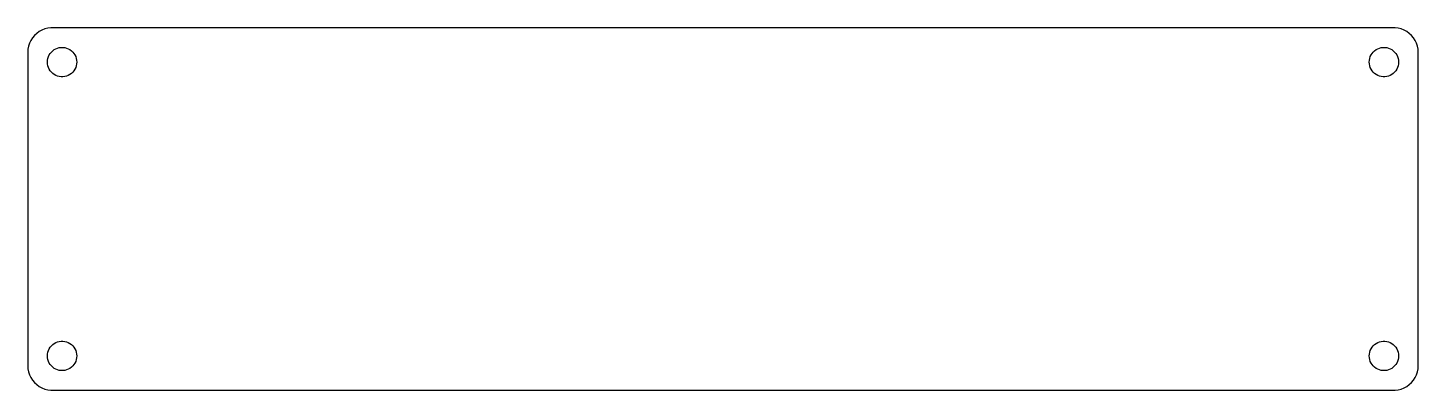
# Model space of a CAD drawing. Header units: metres. Extents: x -142 to 142, y -37 to 37.
import ezdxf

# ---------------------------------------------------------------- set-up
doc = ezdxf.new("R2010")
doc.units = ezdxf.units.M

msp = doc.modelspace()

# ---------------------------------------------------------------- linework, layer by layer
for p, q in [((-137.314, 36.9901), (-137.937, 36.9114)), ((137.314, 36.9901), (-137.314, 36.9901)), ((137.937, 36.9114), (137.314, 36.9901)), ((-141.382, 34.4088), (-141.649, 33.8406)), ((-141.045, 34.9389), (-141.382, 34.4088)), ((-140.645, 35.4227), (-141.045, 34.9389)), ((-140.187, 35.8526), (-140.645, 35.4227)), ((-139.679, 36.2216), (-140.187, 35.8526)), ((-139.129, 36.5241), (-139.679, 36.2216)), ((-138.545, 36.7553), (-139.129, 36.5241)), ((-137.937, 36.9114), (-138.545, 36.7553)), ((138.545, 36.7553), (137.937, 36.9114)), ((139.129, 36.5241), (138.545, 36.7553)), ((139.679, 36.2216), (139.129, 36.5241)), ((140.187, 35.8526), (139.679, 36.2216)), ((140.645, 35.4227), (140.187, 35.8526)), ((141.045, 34.9389), (140.645, 35.4227)), ((141.382, 34.4088), (141.045, 34.9389)), ((141.649, 33.8406), (141.382, 34.4088)), ((-141.961, 32.6267), (-142, 32)), ((-142, 32), (-142, -32)), ((-141.843, 33.2434), (-141.961, 32.6267)), ((-141.649, 33.8406), (-141.843, 33.2434)), ((-137.789, 31.1044), (-137.629, 31.4453)), ((-137.629, 31.4453), (-137.427, 31.7634)), ((-137.427, 31.7634), (-137.187, 32.0536)), ((-137.187, 32.0536), (-136.912, 32.3115)), ((-136.912, 32.3115), (-136.607, 32.533)), ((-136.607, 32.533), (-136.277, 32.7145)), ((-136.277, 32.7145), (-135.927, 32.8532)), ((-135.927, 32.8532), (-135.562, 32.9469)), ((-135.562, 32.9469), (-135.188, 32.9941)), ((-135.188, 32.9941), (-134.812, 32.9941)), ((-134.812, 32.9941), (-134.438, 32.9469)), ((-134.438, 32.9469), (-134.073, 32.8532)), ((-134.073, 32.8532), (-133.723, 32.7145)), ((-133.723, 32.7145), (-133.393, 32.533)), ((-133.393, 32.533), (-133.088, 32.3115)), ((-133.088, 32.3115), (-132.813, 32.0536)), ((-132.813, 32.0536), (-132.573, 31.7634)), ((-132.573, 31.7634), (-132.371, 31.4453)), ((-132.371, 31.4453), (-132.211, 31.1044)), ((132.211, 31.1044), (132.371, 31.4453)), ((132.371, 31.4453), (132.573, 31.7634)), ((132.573, 31.7634), (132.813, 32.0536)), ((132.813, 32.0536), (133.088, 32.3115)), ((133.088, 32.3115), (133.393, 32.533)), ((133.393, 32.533), (133.723, 32.7145)), ((133.723, 32.7145), (134.073, 32.8532)), ((134.073, 32.8532), (134.438, 32.9469)), ((134.438, 32.9469), (134.812, 32.9941)), ((134.812, 32.9941), (135.188, 32.9941)), ((135.188, 32.9941), (135.562, 32.9469)), ((135.562, 32.9469), (135.927, 32.8532)), ((135.927, 32.8532), (136.277, 32.7145)), ((136.277, 32.7145), (136.607, 32.533)), ((136.607, 32.533), (136.912, 32.3115)), ((136.912, 32.3115), (137.187, 32.0536)), ((137.187, 32.0536), (137.427, 31.7634)), ((137.427, 31.7634), (137.629, 31.4453)), ((137.629, 31.4453), (137.789, 31.1044)), ((141.843, 33.2434), (141.649, 33.8406)), ((141.961, 32.6267), (141.843, 33.2434)), ((142, 32), (141.961, 32.6267)), ((142, -32), (142, 32)), ((-138, 30), (-137.976, 30.376)), ((-137.976, 29.624), (-138, 30)), ((-137.976, 30.376), (-137.906, 30.7461)), ((-137.906, 29.2539), (-137.976, 29.624)), ((-137.906, 30.7461), (-137.789, 31.1044)), ((-137.789, 28.8956), (-137.906, 29.2539)), ((-137.629, 28.5547), (-137.789, 28.8956)), ((-137.427, 28.2366), (-137.629, 28.5547)), ((-132.371, 28.5547), (-132.573, 28.2366)), ((-132.211, 28.8956), (-132.371, 28.5547)), ((-132.211, 31.1044), (-132.094, 30.7461)), ((-132.094, 29.2539), (-132.211, 28.8956)), ((-132.094, 30.7461), (-132.024, 30.376)), ((-132.024, 29.624), (-132.094, 29.2539)), ((-132.024, 30.376), (-132, 30)), ((-132, 30), (-132.024, 29.624)), ((132, 30), (132.024, 30.376)), ((132.024, 29.624), (132, 30)), ((132.024, 30.376), (132.094, 30.7461)), ((132.094, 29.2539), (132.024, 29.624)), ((132.094, 30.7461), (132.211, 31.1044)), ((132.211, 28.8956), (132.094, 29.2539)), ((132.371, 28.5547), (132.211, 28.8956)), ((132.573, 28.2366), (132.371, 28.5547)), ((137.629, 28.5547), (137.427, 28.2366)), ((137.789, 28.8956), (137.629, 28.5547)), ((137.789, 31.1044), (137.906, 30.7461)), ((137.906, 29.2539), (137.789, 28.8956)), ((137.906, 30.7461), (137.976, 30.376)), ((137.976, 29.624), (137.906, 29.2539)), ((137.976, 30.376), (138, 30)), ((138, 30), (137.976, 29.624)), ((-137.187, 27.9464), (-137.427, 28.2366)), ((-136.912, 27.6884), (-137.187, 27.9464)), ((-136.607, 27.467), (-136.912, 27.6884)), ((-136.277, 27.2855), (-136.607, 27.467)), ((-135.927, 27.1468), (-136.277, 27.2855)), ((-135.562, 27.0531), (-135.927, 27.1468)), ((-135.188, 27.0059), (-135.562, 27.0531)), ((-134.812, 27.0059), (-135.188, 27.0059)), ((-134.438, 27.0531), (-134.812, 27.0059)), ((-134.073, 27.1468), (-134.438, 27.0531)), ((-133.723, 27.2855), (-134.073, 27.1468)), ((-133.393, 27.467), (-133.723, 27.2855)), ((-133.088, 27.6884), (-133.393, 27.467)), ((-132.813, 27.9464), (-133.088, 27.6884)), ((-132.573, 28.2366), (-132.813, 27.9464)), ((132.813, 27.9464), (132.573, 28.2366)), ((133.088, 27.6884), (132.813, 27.9464)), ((133.393, 27.467), (133.088, 27.6884)), ((133.723, 27.2855), (133.393, 27.467)), ((134.073, 27.1468), (133.723, 27.2855)), ((134.438, 27.0531), (134.073, 27.1468)), ((134.812, 27.0059), (134.438, 27.0531)), ((135.188, 27.0059), (134.812, 27.0059)), ((135.562, 27.0531), (135.188, 27.0059)), ((135.927, 27.1468), (135.562, 27.0531)), ((136.277, 27.2855), (135.927, 27.1468)), ((136.607, 27.467), (136.277, 27.2855)), ((136.912, 27.6884), (136.607, 27.467)), ((137.187, 27.9464), (136.912, 27.6884)), ((137.427, 28.2366), (137.187, 27.9464)), ((-137.629, -28.5547), (-137.427, -28.2366)), ((-137.427, -28.2366), (-137.187, -27.9464)), ((-137.187, -27.9464), (-136.912, -27.6884)), ((-136.912, -27.6884), (-136.607, -27.467)), ((-136.607, -27.467), (-136.277, -27.2855)), ((-136.277, -27.2855), (-135.927, -27.1468)), ((-135.927, -27.1468), (-135.562, -27.0531)), ((-135.562, -27.0531), (-135.188, -27.0059)), ((-135.188, -27.0059), (-134.812, -27.0059)), ((-134.812, -27.0059), (-134.438, -27.0531)), ((-134.438, -27.0531), (-134.073, -27.1468)), ((-134.073, -27.1468), (-133.723, -27.2855)), ((-133.723, -27.2855), (-133.393, -27.467)), ((-133.393, -27.467), (-133.088, -27.6884)), ((-133.088, -27.6884), (-132.813, -27.9464)), ((-132.813, -27.9464), (-132.573, -28.2366)), ((-132.573, -28.2366), (-132.371, -28.5547)), ((132.371, -28.5547), (132.573, -28.2366)), ((132.573, -28.2366), (132.813, -27.9464)), ((132.813, -27.9464), (133.088, -27.6884)), ((133.088, -27.6884), (133.393, -27.467)), ((133.393, -27.467), (133.723, -27.2855)), ((133.723, -27.2855), (134.073, -27.1468)), ((134.073, -27.1468), (134.438, -27.0531)), ((134.438, -27.0531), (134.812, -27.0059)), ((134.812, -27.0059), (135.188, -27.0059)), ((135.188, -27.0059), (135.562, -27.0531)), ((135.562, -27.0531), (135.927, -27.1468)), ((135.927, -27.1468), (136.277, -27.2855)), ((136.277, -27.2855), (136.607, -27.467)), ((136.607, -27.467), (136.912, -27.6884)), ((136.912, -27.6884), (137.187, -27.9464)), ((137.187, -27.9464), (137.427, -28.2366)), ((137.427, -28.2366), (137.629, -28.5547)), ((-138, -30), (-137.976, -29.624)), ((-137.976, -30.376), (-138, -30)), ((-137.976, -29.624), (-137.906, -29.2539)), ((-137.906, -30.7461), (-137.976, -30.376)), ((-137.906, -29.2539), (-137.789, -28.8956)), ((-137.789, -31.1044), (-137.906, -30.7461)), ((-137.789, -28.8956), (-137.629, -28.5547)), ((-137.629, -31.4453), (-137.789, -31.1044)), ((-132.371, -28.5547), (-132.211, -28.8956)), ((-132.211, -31.1044), (-132.371, -31.4453)), ((-132.211, -28.8956), (-132.094, -29.2539)), ((-132.094, -30.7461), (-132.211, -31.1044)), ((-132.094, -29.2539), (-132.024, -29.624)), ((-132.024, -30.376), (-132.094, -30.7461)), ((-132.024, -29.624), (-132, -30)), ((-132, -30), (-132.024, -30.376)), ((132, -30), (132.024, -29.624)), ((132.024, -30.376), (132, -30)), ((132.024, -29.624), (132.094, -29.2539)), ((132.094, -30.7461), (132.024, -30.376)), ((132.094, -29.2539), (132.211, -28.8956)), ((132.211, -31.1044), (132.094, -30.7461)), ((132.211, -28.8956), (132.371, -28.5547)), ((132.371, -31.4453), (132.211, -31.1044)), ((137.629, -28.5547), (137.789, -28.8956)), ((137.789, -31.1044), (137.629, -31.4453)), ((137.789, -28.8956), (137.906, -29.2539)), ((137.906, -30.7461), (137.789, -31.1044)), ((137.906, -29.2539), (137.976, -29.624)), ((137.976, -30.376), (137.906, -30.7461)), ((137.976, -29.624), (138, -30)), ((138, -30), (137.976, -30.376)), ((-142, -32), (-141.961, -32.6267)), ((-141.961, -32.6267), (-141.843, -33.2434)), ((-141.843, -33.2434), (-141.649, -33.8406)), ((-141.649, -33.8406), (-141.382, -34.4088)), ((-137.427, -31.7634), (-137.629, -31.4453)), ((-137.187, -32.0536), (-137.427, -31.7634)), ((-136.912, -32.3115), (-137.187, -32.0536)), ((-136.607, -32.533), (-136.912, -32.3115)), ((-136.277, -32.7145), (-136.607, -32.533)), ((-135.927, -32.8532), (-136.277, -32.7145)), ((-135.562, -32.9469), (-135.927, -32.8532)), ((-135.188, -32.9941), (-135.562, -32.9469)), ((-134.812, -32.9941), (-135.188, -32.9941)), ((-134.438, -32.9469), (-134.812, -32.9941)), ((-134.073, -32.8532), (-134.438, -32.9469)), ((-133.723, -32.7145), (-134.073, -32.8532)), ((-133.393, -32.533), (-133.723, -32.7145)), ((-133.088, -32.3115), (-133.393, -32.533)), ((-132.813, -32.0536), (-133.088, -32.3115)), ((-132.573, -31.7634), (-132.813, -32.0536)), ((-132.371, -31.4453), (-132.573, -31.7634)), ((132.573, -31.7634), (132.371, -31.4453)), ((132.813, -32.0536), (132.573, -31.7634)), ((133.088, -32.3115), (132.813, -32.0536)), ((133.393, -32.533), (133.088, -32.3115)), ((133.723, -32.7145), (133.393, -32.533)), ((134.073, -32.8532), (133.723, -32.7145)), ((134.438, -32.9469), (134.073, -32.8532)), ((134.812, -32.9941), (134.438, -32.9469)), ((135.188, -32.9941), (134.812, -32.9941)), ((135.562, -32.9469), (135.188, -32.9941)), ((135.927, -32.8532), (135.562, -32.9469)), ((136.277, -32.7145), (135.927, -32.8532)), ((136.607, -32.533), (136.277, -32.7145)), ((136.912, -32.3115), (136.607, -32.533)), ((137.187, -32.0536), (136.912, -32.3115)), ((137.427, -31.7634), (137.187, -32.0536)), ((137.629, -31.4453), (137.427, -31.7634)), ((141.382, -34.4088), (141.649, -33.8406)), ((141.649, -33.8406), (141.843, -33.2434)), ((141.843, -33.2434), (141.961, -32.6267)), ((141.961, -32.6267), (142, -32)), ((-141.382, -34.4088), (-141.045, -34.9389)), ((-141.045, -34.9389), (-140.645, -35.4227)), ((-140.645, -35.4227), (-140.187, -35.8526)), ((-140.187, -35.8526), (-139.679, -36.2216)), ((-139.679, -36.2216), (-139.129, -36.5241)), ((-139.129, -36.5241), (-138.545, -36.7553)), ((-138.545, -36.7553), (-137.937, -36.9114)), ((-137.937, -36.9114), (-137.314, -36.9901)), ((137.314, -36.9901), (137.937, -36.9114)), ((137.937, -36.9114), (138.545, -36.7553)), ((138.545, -36.7553), (139.129, -36.5241)), ((139.129, -36.5241), (139.679, -36.2216)), ((139.679, -36.2216), (140.187, -35.8526)), ((140.187, -35.8526), (140.645, -35.4227)), ((140.645, -35.4227), (141.045, -34.9389)), ((141.045, -34.9389), (141.382, -34.4088)), ((-137.314, -36.9901), (137.314, -36.9901))]:
    msp.add_line(p, q)

doc.saveas('drawing.dxf')
